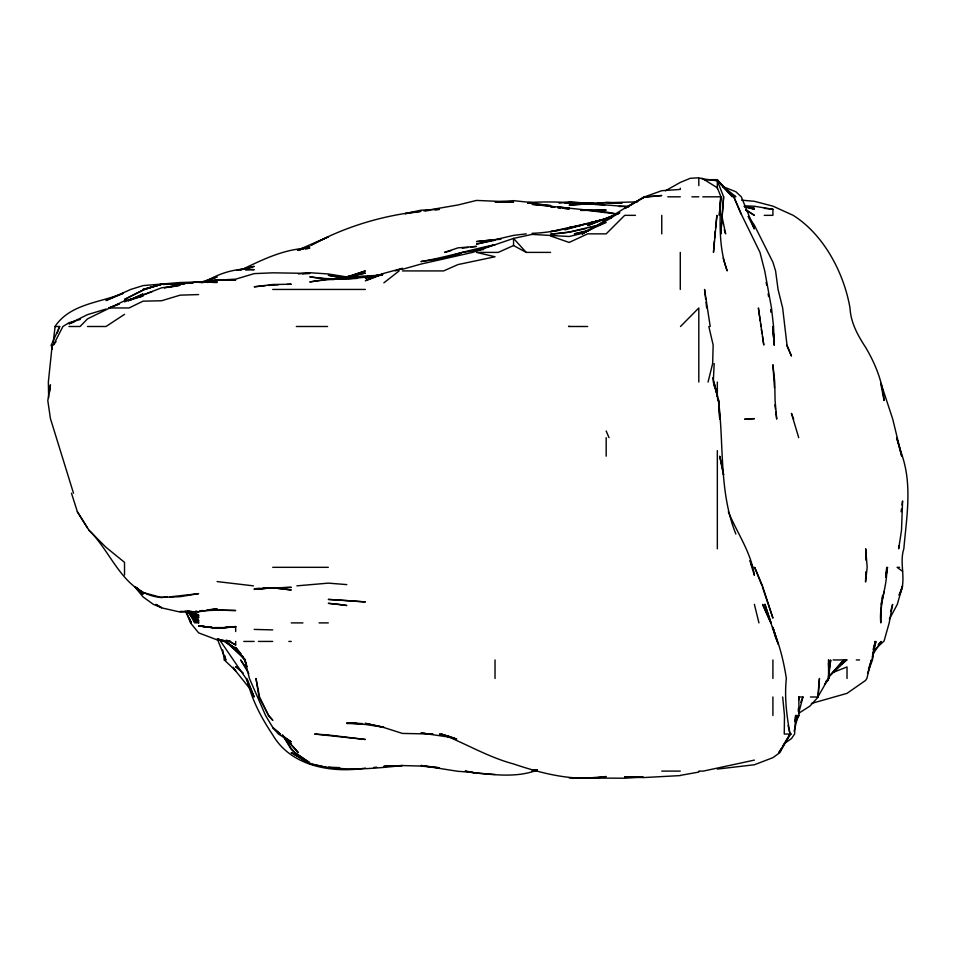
<?xml version="1.0" encoding="UTF-8"?>
<svg xmlns="http://www.w3.org/2000/svg" width="956" height="956" viewBox="0 0 956 956"><rect width="100%" height="100%" fill="white"/><g stroke="black" fill="none" stroke-linecap="round" stroke-linejoin="round"><path stroke-width="1.43" d="M774.491 387.766L772.914 364.738L774.742 382.065L775.077 400.588L776.714 419.122L775.818 411.988M885.734 574.448L886.786 567.326C887.634 586.291 878.779 603.881 880.799 622.894L881.587 601.527M898.724 545.948L898.676 548.792L901.508 530.269L902.583 500.944L902.022 504.995M865.909 571.724L865.538 582.001L867.176 567.326L865.706 548.792L865.933 560.192M798.26 711.252L798.368 708.396M798.714 699.852L798.822 696.996L802.944 696.996L798.834 712.674M714.168 363.543L713.307 382.065L717.335 395.975L714.001 382.065L714.383 386.344M717.012 396.668L717.335 390.12M723.632 196.816L720.8 233.862L723.632 196.816L717.335 180.827L701.656 178.712M798.822 696.996L799.013 715.53L795.643 715.53L794.603 734.053L791.437 738.606L784.494 743.493M798.893 713.164L809.959 706.078L818.193 696.996L819.435 678.473L817.822 696.996L828.482 678.473L830.716 659.951L829.378 668.375M714.371 240.996L713.487 252.396L716.916 215.339L715.542 228.161M714.598 238.14L715.231 231.017M698.812 185.631L698.812 178.294L702.122 178.294L717.335 187.794L720.943 196.816L719.306 215.339L720.74 196.816C719.988 221.816 718.422 246.887 727.181 270.918L723.178 258.096M49.652 392.008L50.417 384.838L47.8 400.588L50.417 418.513L73.504 493.224M794.962 721.23L795.643 715.53M53.225 342.164L55.113 326.498M901.09 511.747L901.46 509.046M882.018 598.671L882.436 595.827M828.936 671.184L828.482 677.35L843.754 659.951L828.482 677.051L846.646 659.951L840.969 664.408M872.386 657.095L875.063 641.428L872.47 659.951L867.522 673.179M885.674 577.293L887.538 567.326L885.674 577.089M872.207 658.529L875.935 641.428L873.115 649.363M881.157 604.371L884.061 591.752M794.125 731.197L798.009 715.53L795.619 720.693M708.061 382.065L712.662 363.543L713.152 345.02L708.826 326.498M890.622 611.493L892.617 604.371L889.2 622.894L884.061 641.058L875.242 649.243M868.466 669.212L871.406 659.951L866.877 678.473L865.538 680.445L847.016 693.363L811.381 703.473M57.229 333.106L59.642 326.498L54.994 326.498C70.278 303.638 99.854 302.897 123.193 293.229M899.058 595.11L902.583 585.849L897.29 604.371L889.391 619.189M899.333 595.014C907.292 580.746 898.843 563.968 903.838 548.792C906.455 518.331 912.155 486.795 902.583 456.956L896.609 437.645L901.723 456.167L892.737 419.122L880.978 383.38M800.734 702.29L802.944 696.996M52.114 349.299L51.313 345.02L59.642 326.498M795.571 721.983L799.013 715.53M781.1 748.871L778.865 752.575L790.66 734.053M782.594 746.397L790.038 734.053C786.68 715.733 784.35 697.091 786.346 678.473C783.765 661.421 779.499 644.607 772.914 628.642L775.543 637.162M872.493 655.003L881.145 641.428L878.217 644.535M56.057 341.543L53.393 345.02L62.917 326.498L68.94 322.746L80.34 319.435M825.649 681.748L828.482 678.473L828.78 659.951L828.948 678.473L828.482 659.951M824.466 684.173L828.482 679.907M680.493 326.498L698.812 307.963L698.812 382.065M383.882 282.845L399.118 270.918M610.454 218.35L619.715 212.316M611.195 217.968L582.395 233.862L587.653 230.36M124.519 314.345L105.997 326.498L87.474 326.498M582.347 233.862L587.653 230.539L574.305 233.862L582.312 232.236M587.653 231.268L624.71 208.169L644.726 196.816L661.755 190.698L680.278 189.431L680.278 188.189M587.653 230.539L582.037 233.862L587.653 230.79M569.131 326.163L568.569 326.498L587.653 326.498M665.46 190.77L680.278 182.441L690.256 178.294L698.812 177.78M205.241 281.602C220.107 272.998 236.825 267.453 254.2 269.688L245.644 270.07M240.374 270.333C262.338 259.745 284.792 248.441 309.78 248.118L305.502 249.11M606.176 222.521L580.22 233.862L569.131 236.502L532.074 234.399L513.551 238.414L472.599 252.396L420.927 264.083L402.404 269.293M128.486 300.59L143.042 294.006L128.486 300.531L143.042 296.002L124.519 300.758L87.474 318.886L80.065 326.498L68.94 326.498M619.631 213.045L587.653 225.556L619.261 213.176M550.608 252.396L526.23 252.396L513.551 245.537L498.255 252.396L476.506 252.396L495.029 256.77L457.984 264.573L443.62 270.918L402.404 270.918M210.535 279.761L217.143 276.905L199.947 282.546M128.486 300.626L161.576 287.804L180.098 285.27L170.12 287.17M123.193 293.361L105.997 300.531L130.721 289.441L143.042 285.605L180.098 282.522L205.743 281.733M124.519 301.833L152.386 291.532M297.483 250.233L328.302 236.861L311.094 245.226C345.056 226.739 382.531 215.411 420.927 211.36L405.248 213.726M537.38 770.058C511.962 779.702 484.238 772.83 457.984 771.325L420.927 765.481L439.449 767.799L420.927 766.067L402.404 765.553L383.882 766.413L402.404 765.553C377.787 768.086 352.979 770.763 328.302 767.226L339.703 767.596M108.972 307.963L119.333 303.877L108.888 307.963L129.084 307.963L143.042 301.164L161.576 300.758L180.098 295.165L198.621 294.567M833.775 672.152L847.016 666.941L847.016 678.473M382.555 274.276L365.347 280.729L383.882 273.344L402.404 268.313M607.514 218.267L611.517 216.809M74.233 322.005L68.94 323.857L87.474 314.655L105.997 309.063M348.151 276.858L365.347 270.918L346.825 276.953L328.302 273.966L309.78 272.711L298.38 273.93M534.727 770.201L532.074 771.098L536.352 769.879M298.846 250.197L309.78 246.684L298.38 250.197M395.175 270.918L402.404 268.564M244.605 269.269L254.2 266.365L237.1 270.201M373.904 276.786L382.448 274.3M378.182 275.663L382.448 274.444L368.203 277.563L382.448 274.611C358.321 278.519 333.859 278.077 309.78 281.936L328.302 279.056L356.803 278.351M476.506 249.91L495.029 244.7C470.161 249.767 445.914 257.295 420.927 261.574L439.449 258.813M564.865 229.882L587.653 223.429L550.608 231.627L559.152 230.288M451.256 250.544L444.528 252.396L457.984 247.855L476.506 246.385L470.806 247.102M161.576 284.422L143.042 289.441L161.576 284.135L192.921 283.155M589.075 227.827L600.476 224.768M164.42 288.079L180.098 284.04L198.621 281.841L217.143 282.402L212.877 282.486M606.176 218.673L589.075 223.059L606.176 218.757C581.63 224.66 557.575 232.559 532.074 233.312M440.871 258.455L449.428 256.28M600.476 224.6L569.131 232.069L550.608 234.172L555.269 233.862M382.448 274.109L365.347 278.088L379.604 275.304L346.825 276.953M586.231 228.52L569.131 232.236L556.655 233.706M405.248 213.547L420.927 210.201L439.449 209.376L435.183 209.818M754.38 760.104L703.305 771.098L698.812 771.098M348.247 276.654L365.347 273.093L346.825 276.726L338.281 276.69M495.029 240.231L476.506 244.043L513.551 235.379L526.29 233.862M168.698 287.398L171.542 286.824M680.278 775.388L698.812 772.078M580.531 225.58L569.131 227.588L571.975 227.409M382.448 274.719C358.572 278.782 333.799 280.514 309.78 276.846L328.302 279.272L346.825 278.088M207.177 282.45L217.143 281.1L201.477 282.534L217.143 279.761L235.678 280.06L217.143 280.204L198.621 282.343L205.743 282.092M423.783 210.858L457.984 204.978L476.506 200.425L513.551 202.003L495.029 201.979L513.551 200.652L532.074 202.612L549.174 205.91L532.074 204.333L606.176 212.029L617.576 214.06M201.477 282.522L217.143 280.204L235.678 279.152L254.2 273.619L272.723 272.819L309.78 273.404L302.646 273.906M462.25 248.166L467.95 247.461M460.756 253.412L439.449 259.375L462.441 252.396L483.628 249.456M296.886 585.849L328.302 583.136L346.825 584.606M200.043 610.812L202.899 610.478M207.177 609.952L217.143 608.757L198.621 611.78L180.098 611.41M383.882 766.628L386.726 766.294M717.335 769.078L754.38 764.764L772.914 757.654L779.929 752.575L790.038 734.053L788.103 725.496M495.029 239.609L476.506 241.569L500.729 239.131M527.808 202.541C561.554 200.509 595.325 204.417 628.976 206.687M425.205 210.846L429.483 210.404M559.152 203.162L569.131 202.134L593.353 203.497L587.653 203.975L569.131 202.696M265.601 285.701L254.2 286.8L272.723 284.506L291.245 284.219L286.979 284.398M268.445 285.426L278.423 284.769M365.347 768.11C332.079 773.332 290.994 766.485 272.723 734.877L272.185 734.053C260.857 717 251.201 698.645 246.911 678.473M597.631 203.174L606.176 202.493L621.854 203.042L606.176 202.493M373.904 767.429L376.748 767.202M569.131 777.921L587.653 778.053L606.176 776.559C574.64 781.829 543.295 773.966 513.551 763.94C488.086 757.152 465.739 743.505 441.445 734.053L456.598 739M184.377 283.896L162.998 284.41M564.853 203.114L587.653 203.425L569.131 205.181L580.531 204.488M167.276 597.022L161.576 597.392L180.098 596.687L198.621 593.628L170.12 596.843M527.808 203.15L532.074 202.887L527.808 203.042M191.499 611.398L180.098 612.055L161.576 607.849L155.768 604.371L161.576 607.646L153.366 604.371L143.042 596.914L134.904 586.96M497.873 239.454L500.729 239.299M222.844 627.602L214.299 627.602M225.7 627.447L235.678 626.921L217.143 628.176L198.621 625.965L211.443 627.303M259.901 588.442L254.2 588.729L291.245 587.354L262.745 588.298M680.278 775.591L643.233 777.587L624.71 776.798L643.233 777.073L624.71 778.22L587.653 778.029M200.043 610.92L217.143 610.119L235.678 610.514L211.443 609.928M348.247 278.662L356.803 278.363M587.653 203.975L593.353 203.807M356.803 723.214L346.825 723.417L362.503 723.704M637.533 201.859L587.653 203.21L593.353 203.281L569.131 202.134M704.512 179.704L717.335 179.668L732.404 196.816L717.335 180.421L733.861 196.816L741.868 215.339L759.984 252.396L764.728 270.918L771.492 307.963L773.547 326.498L774.133 345.02L773.846 340.742M667.802 196.816L680.278 196.816M691.905 196.816L698.812 196.816M702.791 196.816L720.943 196.816M635.441 215.339L624.71 215.339L606.176 233.862L587.653 233.862L569.131 242.454L550.608 236.001M764.25 215.339L772.914 215.339L772.914 209.292L754.38 206.233L744.413 205.863M272.723 289.441L365.347 289.441M296.336 326.498L327.561 326.498M51.313 345.02L52.21 345.02L48.35 382.065L48.66 397.744M272.723 567.326L328.302 567.326M899.536 567.326L897.087 567.326L902.583 571.353M291.245 622.894L302.921 622.894M319.065 622.894L328.302 622.894M243.78 641.428L254.2 641.428M258.395 641.428L272.723 641.428M288.855 641.428L291.245 641.428M222.712 649.972L224.325 659.951L225.819 659.951L224.78 655.673M833.118 659.951L847.016 659.951M856.301 659.951L859.599 659.951M810.377 696.996L818.193 696.996M791.437 734.053L784.255 734.053L784.482 715.53L782.677 696.996M661.755 771.098L680.278 771.098M619.01 206.46L628.976 206.424M432.698 734.041L402.404 733.431L383.882 727.54L365.347 723.333L383.882 727.205L365.347 724.469L346.825 722.975L349.681 723.095M580.531 210.451L606.176 210.117L587.653 210.392L617.576 214.144M254.2 629.418L272.723 629.908M352.525 723.214L362.503 723.632M594.775 204.465L604.754 205.05M557.73 207.321L569.131 207.978L557.73 207.213M328.302 279.236L334.002 279.606M550.608 206.735L554.874 207.022M476.506 773.153L465.154 771.098L476.506 773.129L495.029 774.491M425.348 733.336L420.927 732.989L453.706 737.769M429.758 733.694L432.698 733.933M741.557 200.151L754.38 201.31L772.914 206.149L793.181 215.339C823.845 234.65 843.945 272.914 849.992 307.963C850.78 322.686 857.652 335.162 865.538 347.231C875.23 363.531 882.531 381.42 884.061 400.48L881.014 384.898M217.143 581.583L253.436 585.849M764.358 208.336L772.914 209.292M557.73 207.571L560.575 207.918L557.73 207.524M550.608 206.639L553.452 206.998M744.413 206.783L754.38 208.241L744.413 206.4M195.777 611.326L198.621 611.876L195.777 611.29M449.428 736.395L439.449 734.053L456.55 739.036M745.835 207.177L754.38 209.209L744.413 206.341M226.225 640.126L230.121 641.428L235.678 644.989L235.678 641.428M217.143 639.014L224.086 641.428L235.678 648.323L226.393 642.193M188.033 611.278L198.621 615.162L198.621 617.791L189.36 611.075M722.628 186.504L735.857 191.738L741.306 196.816L754.38 228.926L748.249 216.57M235.678 644.989L229.07 641.428L217.143 639.672L230.384 641.428L217.143 639.887L198.621 632.872L190.495 622.894L186.563 612.318M194.916 613.011L198.621 615.162M745.74 209.997L754.38 215.339L745.74 209.663M728.448 191.857L730.922 193.506M733.383 195.155L735.857 196.816L720.812 184.568M239.311 669.224L235.678 666.702L243.171 673.036M282.833 735.797L291.245 741.892L278.447 734.053L272.723 727.408L265.589 715.53L249.432 678.473L244.867 659.951L246.385 663.918M135.178 586.685L143.042 592.529L161.576 597.536C123.503 594.285 112.665 553.333 89.016 530.269L77.364 511.747L71.497 493.224M190.292 611.529L198.621 617.791M187.304 611.577L198.621 622.894L198.621 620.396L187.723 611.35L196.016 622.894L192.108 616.728M228.245 643.197L243.41 657.083M187.723 610.968L198.621 620.396M722.796 186.767L733.73 196.816L741.067 214.084M282.594 736.036L291.245 743.995L285.247 738.032M135.047 586.793L143.042 594.309L136.863 587.964M224.325 659.951L235.678 670.849L233.204 667.216M235.678 650.08L245.525 659.951L226.524 642.384L235.678 649.423L241.892 655.744M89.016 530.269L105.997 547.31L124.519 562.343L124.519 574.998M188.009 611.577L198.621 622.894M526.23 252.396L513.551 238.414L513.551 245.537M186.898 610.908L197.271 622.894L188.26 611.326M282.151 735.116L298.296 752.575L289.656 742.788M241.33 654.239L235.678 647.379L244.485 659.951L247.162 666.571M250.591 689.575L234.196 669.116M246.361 668.053L240.661 659.951L248.751 673.538M748.381 216.438L754.38 225.234L772.914 262.195L775.579 270.918L778.065 289.441L782.653 307.963L786.991 345.02L791.437 356.05L786.585 345.02M282.821 735.26L291.245 748.524L294.926 752.575L309.78 762.757L294.615 752.575L291.245 749.385L282.761 735.331M188.977 611.78L190.543 614.254M77.364 511.747L87.474 528.071M188.499 611.78L194.809 622.894L192.969 618.926M248.668 685.966L250.747 689.718M750.795 563.622L752.766 567.326L749.695 560.706M185.153 610.992L191.367 622.894L189.145 617.6M219.032 638.978L246.015 678.473L254.2 696.996L247.437 679.8M728.329 511.747C737.1 532.982 750.974 552.09 754.38 575.297L750.651 563.347M770.775 622.894L762.601 604.371L770.942 622.894L772.914 629.395M606.176 430.989L608.996 437.645M225.819 659.951L218.291 641.428L217.968 638.823M762.04 585.849L754.654 567.326L762.47 585.849L772.914 618.138L762.47 587.175M793.671 419.122L791.437 413.339L798.702 437.645M724.266 229.894L725.64 233.862L721.744 215.339M772.914 627.196L778.148 644.272M735.857 534.022C718.864 491.719 724.051 444.982 718.494 400.588L719.749 419.122L718.781 400.588L712.734 377.799M758.956 622.894L754.38 604.371M766.126 282.319L766.688 285.163M761.37 329.342L762.04 333.62M762.482 336.464L763.796 345.02L758.395 307.963L760.151 320.798M710.212 326.498L704.56 289.441L705.695 299.419M768.146 293.719L768.564 296.563M760.546 323.642L760.94 326.498M717.502 398.031L717.837 400.588M774.91 404.866L775.447 409.144M706.018 302.263L706.663 307.963M772.914 328.721L773.631 337.611M773.882 340.575L774.24 345.02L772.914 326.498L773.655 337.898M828.482 663.022L828.912 678.473M772.914 659.951L772.914 678.473M772.914 696.996L772.914 715.53M717.335 179.668L717.335 188.667M717.335 382.065L717.335 396.752M717.335 450.623L717.335 548.792M680.278 252.396L680.278 289.441M661.755 215.339L661.755 233.862M606.176 437.645L606.176 456.167M495.029 659.951L495.029 678.473M235.678 627.028L235.678 631.546M643.233 197.378L624.71 208.528L645.085 196.816L661.755 195.526L643.233 197.378M143.042 289.871L124.519 299.455L144.738 289.441L161.576 284.135L143.042 289.871M537.38 769.831L534.727 771.098L537.38 769.938M235.678 626.562L217.143 628.355L198.621 625.822L217.143 628.176L235.678 626.562M272.723 587.737L254.2 589.386L272.723 587.797L291.245 589.96L272.723 587.737M754.38 418.632L744.903 419.122L754.38 418.632M346.825 600.559L328.302 599.412L365.347 601.922L346.825 600.559M550.608 205.576L539.208 204.787L550.608 205.576M328.302 734.997L314.667 734.053L365.347 739.478L328.302 734.997M338.962 604.371L328.302 603.32L346.825 605.495L338.962 604.371M569.131 208.922L563.431 208.253L569.131 208.922M346.825 278.686L328.302 275.292L346.825 278.71M328.302 767.776L309.78 763.82L291.245 752.575L309.78 763.521L328.302 767.776M536.364 770.763L532.074 769.723L536.364 770.751M280.347 734.053L272.723 727.516L280.347 734.053M272.723 720.238L268.528 715.53L258.968 696.996L255.993 678.473L259.554 696.996L268.624 715.53L272.723 720.238M771.002 622.894L764.92 604.371L771.002 622.894M777.168 641.428L772.914 627.829L777.144 641.428M723.596 474.69L719.737 456.167L723.572 474.69M771.289 312.242L770.966 309.397L771.265 312.242"/></g></svg>
